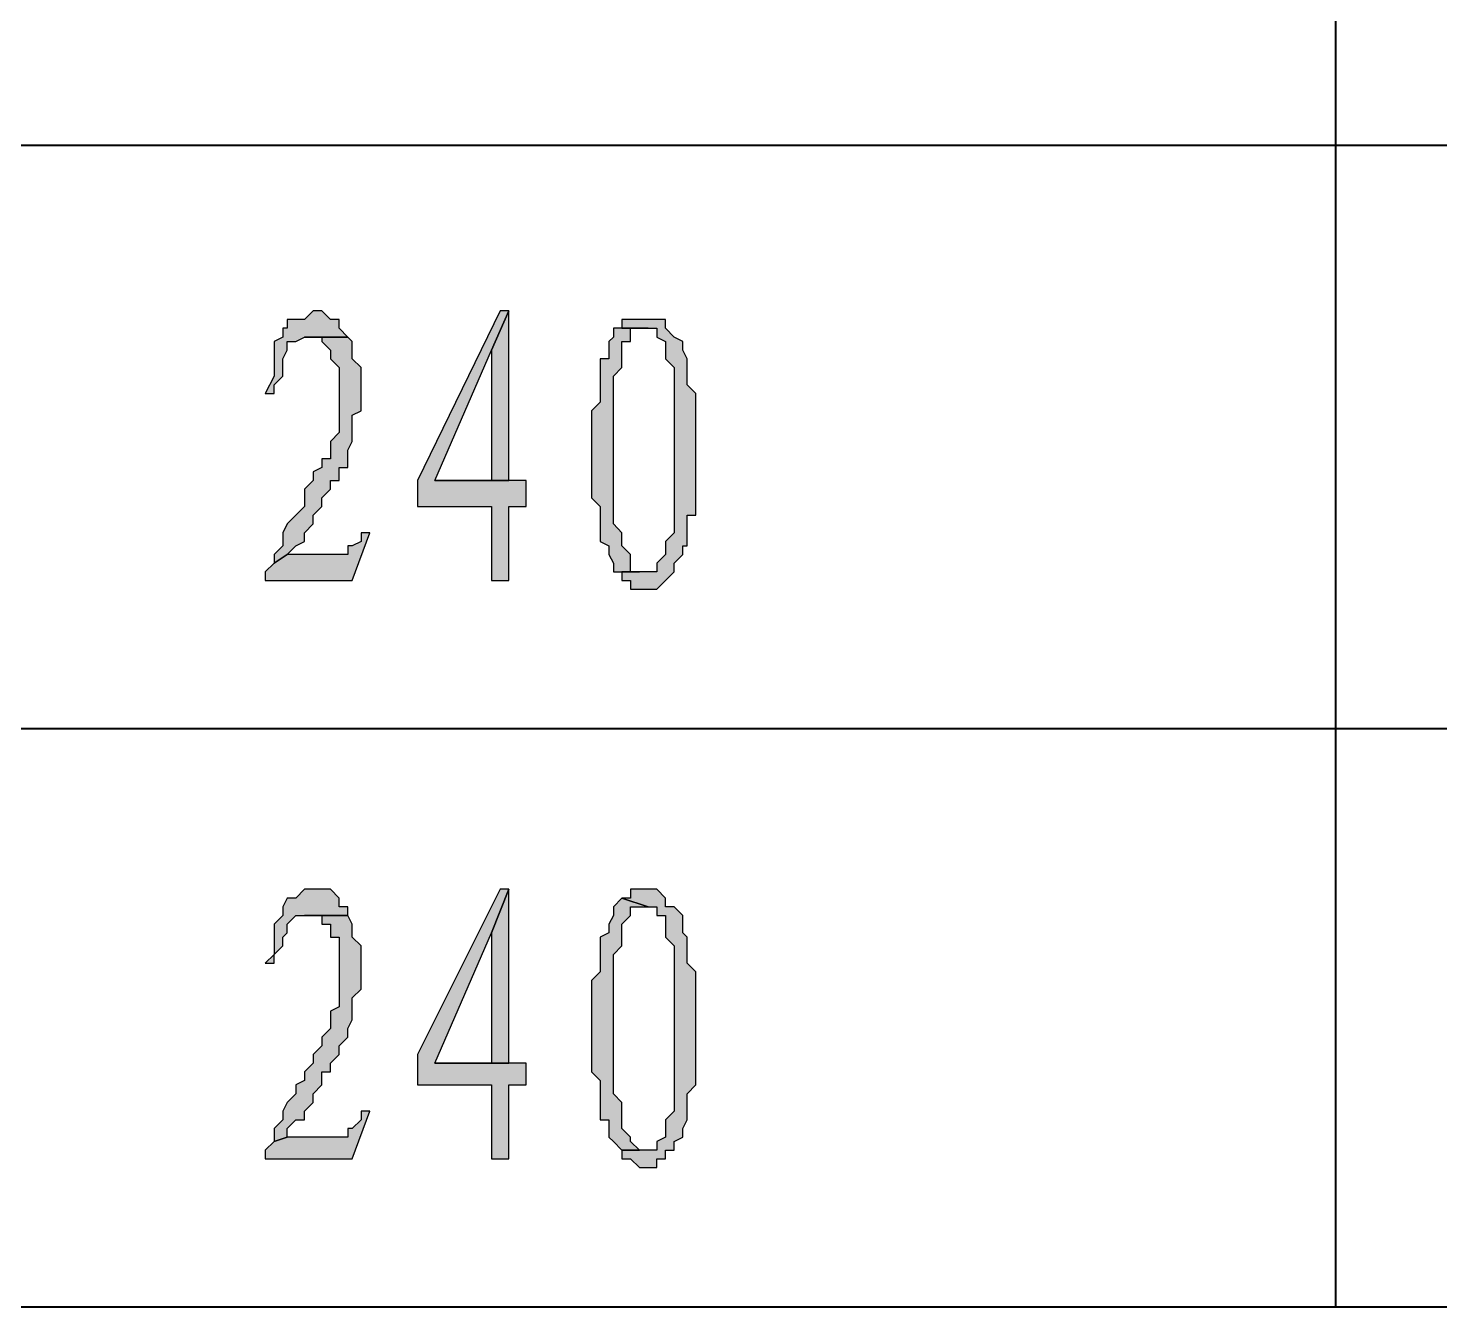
# Model space of a CAD drawing. Extents: x 457 to 4918, y -67 to 391.
# Drawn here: x 3603.93 to 3618.59, y 73.37 to 86.65 of the extents above; entities that cross this region are included whole.
import ezdxf

# ---------------------------------------------------------------- set-up
doc = ezdxf.new("R2010")
doc.units = 0
doc.header["$LTSCALE"] = 40
doc.header["$MEASUREMENT"] = 0
doc.layers.add('at_Entity', color=7, linetype='CONTINUOUS')
doc.layers.add('at_Solid', color=7, linetype='CONTINUOUS')

msp = doc.modelspace()

# ---------------------------------------------------------------- hatches: boundary and pattern name
at = {"layer": 'at_Solid'}
for points in [[(3606.888, 83.716), (3606.797, 83.626), (3606.616, 83.626), (3606.616, 83.536), (3606.571, 83.536), (3606.571, 83.445), (3606.481, 83.4), (3606.481, 83.038), (3606.39, 82.858), (3606.481, 82.858), (3606.481, 82.948), (3606.571, 83.038), (3606.571, 83.219), (3606.616, 83.31), (3606.616, 83.4), (3606.707, 83.4), (3606.797, 83.445), (3607.249, 83.445), (3607.159, 83.536), (3607.159, 83.626), (3607.068, 83.626), (3606.978, 83.716)], [(3608.922, 83.716), (3608.831, 83.716), (3607.972, 81.954), (3607.972, 81.682), (3608.741, 81.682), (3608.741, 80.914), (3608.922, 80.914), (3608.922, 81.682), (3609.102, 81.682), (3609.102, 81.954), (3608.922, 81.954), (3608.153, 81.954), (3608.741, 83.31)], [(3608.922, 83.716), (3608.741, 83.31), (3608.741, 81.954), (3608.153, 81.954), (3608.922, 81.954)], [(3610.368, 83.626), (3610.097, 83.626), (3610.097, 83.536), (3610.459, 83.536), (3610.459, 83.445), (3610.549, 83.4), (3610.549, 83.219), (3610.639, 83.129), (3610.639, 81.411), (3610.549, 81.321), (3610.549, 81.185), (3610.459, 81.095), (3610.459, 81.004), (3610.368, 81.004), (3610.097, 81.004), (3610.097, 80.914), (3610.187, 80.914), (3610.187, 80.824), (3610.459, 80.824), (3610.549, 80.914), (3610.639, 81.004), (3610.639, 81.095), (3610.73, 81.185), (3610.73, 81.276), (3610.775, 81.276), (3610.775, 81.592), (3610.865, 81.592), (3610.865, 82.858), (3610.775, 82.948), (3610.775, 83.219), (3610.73, 83.31), (3610.73, 83.4), (3610.639, 83.445), (3610.549, 83.536), (3610.549, 83.626), (3610.459, 83.626)], [(3610.097, 83.536), (3610.007, 83.536), (3610.007, 83.445), (3609.961, 83.4), (3609.961, 83.219), (3609.871, 83.219), (3609.871, 82.767), (3609.781, 82.677), (3609.781, 81.773), (3609.871, 81.682), (3609.871, 81.321), (3609.961, 81.276), (3609.961, 81.185), (3610.007, 81.095), (3610.007, 81.004), (3610.097, 81.004), (3610.278, 81.004), (3610.187, 81.004), (3610.187, 81.185), (3610.097, 81.276), (3610.097, 81.411), (3610.007, 81.502), (3610.007, 83.038), (3610.097, 83.129), (3610.097, 83.4), (3610.187, 83.4), (3610.187, 83.536), (3610.278, 83.536), (3610.368, 83.536)], [(3607.249, 83.445), (3606.797, 83.445), (3606.888, 83.445), (3606.978, 83.445), (3606.978, 83.4), (3607.068, 83.31), (3607.068, 83.219), (3607.159, 83.129), (3607.159, 82.451), (3607.068, 82.36), (3607.068, 82.18), (3606.978, 82.18), (3606.978, 82.089), (3606.888, 82.044), (3606.888, 81.954), (3606.797, 81.863), (3606.797, 81.682), (3606.707, 81.592), (3606.616, 81.502), (3606.571, 81.411), (3606.571, 81.276), (3606.481, 81.185), (3606.481, 81.095), (3606.616, 81.185), (3606.707, 81.276), (3606.797, 81.321), (3606.797, 81.411), (3606.888, 81.502), (3606.888, 81.592), (3606.978, 81.682), (3606.978, 81.773), (3607.068, 81.863), (3607.068, 81.954), (3607.159, 81.954), (3607.159, 82.089), (3607.249, 82.089), (3607.249, 82.27), (3607.294, 82.36), (3607.294, 82.632), (3607.385, 82.677), (3607.385, 83.129), (3607.294, 83.219), (3607.294, 83.4)], [(3607.475, 81.411), (3607.385, 81.411), (3607.385, 81.321), (3607.294, 81.276), (3607.249, 81.276), (3607.249, 81.185), (3606.616, 81.185), (3606.481, 81.095), (3606.39, 81.004), (3606.39, 80.914), (3607.294, 80.914)], [(3606.888, 77.705), (3606.797, 77.705), (3606.707, 77.614), (3606.616, 77.614), (3606.571, 77.524), (3606.571, 77.433), (3606.481, 77.343), (3606.481, 77.027), (3606.39, 76.936), (3606.481, 76.936), (3606.481, 77.027), (3606.571, 77.117), (3606.571, 77.207), (3606.616, 77.253), (3606.616, 77.343), (3606.707, 77.433), (3607.249, 77.433), (3607.249, 77.524), (3607.159, 77.524), (3607.159, 77.614), (3607.068, 77.705)], [(3608.922, 77.705), (3608.831, 77.705), (3607.972, 75.987), (3607.972, 75.671), (3608.741, 75.671), (3608.741, 74.902), (3608.922, 74.902), (3608.922, 75.671), (3609.102, 75.671), (3609.102, 75.897), (3608.922, 75.897), (3608.153, 75.897), (3608.741, 77.253)], [(3608.922, 77.705), (3608.741, 77.253), (3608.741, 75.897), (3608.153, 75.897), (3608.922, 75.897)], [(3610.097, 77.614), (3610.007, 77.524), (3610.007, 77.433), (3609.961, 77.343), (3609.961, 77.253), (3609.871, 77.207), (3609.871, 76.846), (3609.781, 76.755), (3609.781, 75.806), (3609.871, 75.716), (3609.871, 75.309), (3609.961, 75.309), (3609.961, 75.128), (3610.007, 75.083), (3610.097, 74.993), (3610.278, 74.993), (3610.187, 75.083), (3610.187, 75.128), (3610.097, 75.219), (3610.097, 75.49), (3610.007, 75.58), (3610.007, 77.027), (3610.097, 77.117), (3610.097, 77.343), (3610.187, 77.433), (3610.187, 77.524), (3610.278, 77.524), (3610.368, 77.524)], [(3610.368, 77.705), (3610.187, 77.705), (3610.187, 77.614), (3610.097, 77.614), (3610.368, 77.524), (3610.459, 77.524), (3610.459, 77.433), (3610.549, 77.433), (3610.549, 77.343), (3610.549, 77.207), (3610.639, 77.117), (3610.639, 75.399), (3610.549, 75.309), (3610.549, 75.128), (3610.459, 75.083), (3610.459, 74.993), (3610.368, 74.993), (3610.097, 74.993), (3610.097, 74.902), (3610.187, 74.902), (3610.278, 74.812), (3610.459, 74.812), (3610.459, 74.902), (3610.549, 74.902), (3610.549, 74.993), (3610.639, 74.993), (3610.639, 75.083), (3610.73, 75.128), (3610.73, 75.219), (3610.775, 75.309), (3610.775, 75.58), (3610.865, 75.671), (3610.865, 76.846), (3610.775, 76.936), (3610.775, 77.207), (3610.73, 77.253), (3610.73, 77.433), (3610.639, 77.524), (3610.549, 77.524), (3610.549, 77.614), (3610.459, 77.705)], [(3607.249, 77.433), (3606.797, 77.433), (3606.888, 77.433), (3606.978, 77.433), (3606.978, 77.343), (3607.068, 77.343), (3607.068, 77.253), (3607.068, 77.207), (3607.159, 77.207), (3607.159, 76.484), (3607.068, 76.439), (3607.068, 76.258), (3606.978, 76.168), (3606.978, 76.077), (3606.888, 75.987), (3606.888, 75.897), (3606.797, 75.806), (3606.797, 75.716), (3606.707, 75.671), (3606.707, 75.58), (3606.616, 75.49), (3606.571, 75.399), (3606.571, 75.309), (3606.481, 75.219), (3606.481, 75.083), (3606.616, 75.128), (3606.616, 75.219), (3606.707, 75.309), (3606.797, 75.309), (3606.797, 75.399), (3606.888, 75.49), (3606.888, 75.58), (3606.978, 75.671), (3606.978, 75.806), (3607.068, 75.806), (3607.068, 75.897), (3607.159, 75.987), (3607.159, 76.077), (3607.249, 76.168), (3607.249, 76.258), (3607.294, 76.349), (3607.294, 76.575), (3607.385, 76.665), (3607.385, 77.117), (3607.294, 77.207), (3607.294, 77.343)], [(3607.475, 75.399), (3607.385, 75.399), (3607.385, 75.309), (3607.294, 75.219), (3607.249, 75.219), (3607.249, 75.128), (3606.616, 75.128), (3606.481, 75.083), (3606.39, 74.993), (3606.39, 74.902), (3607.294, 74.902)]]:
    msp.add_hatch(color=0, dxfattribs=at).paths.add_polyline_path(points)

# ---------------------------------------------------------------- linework, layer by layer
at = {"layer": 'at_Entity', "color": 0, "lineweight": 40}
for p, q in [((3617.51, 92.712), (3617.51, 73.365)), ((3634.235, 85.434), (3487.194, 85.434)), ((3487.194, 79.377), (3634.235, 79.377)), ((3487.194, 73.365), (3634.235, 73.365))]:
    msp.add_line(p, q, dxfattribs=at)
at = {"layer": 'at_Entity', "color": 0, "lineweight": 20}
for p, q in [((3606.797, 83.626), (3606.616, 83.626)), ((3606.616, 83.626), (3606.616, 83.536)), ((3606.888, 83.716), (3606.797, 83.626)), ((3606.978, 83.716), (3606.888, 83.716)), ((3607.068, 83.626), (3606.978, 83.716)), ((3607.159, 83.626), (3607.068, 83.626)), ((3607.159, 83.536), (3607.159, 83.626)), ((3608.831, 83.716), (3607.972, 81.954)), ((3608.741, 83.31), (3608.922, 83.716)), ((3608.922, 83.716), (3608.741, 83.31)), ((3608.922, 83.716), (3608.831, 83.716)), ((3608.922, 81.954), (3608.922, 83.716)), ((3610.368, 83.626), (3610.097, 83.626)), ((3610.097, 83.626), (3610.097, 83.536)), ((3610.459, 83.626), (3610.368, 83.626)), ((3610.549, 83.626), (3610.459, 83.626)), ((3610.549, 83.536), (3610.549, 83.626)), ((3606.616, 83.536), (3606.571, 83.536)), ((3606.571, 83.536), (3606.571, 83.445)), ((3607.249, 83.445), (3607.159, 83.536)), ((3610.097, 83.536), (3610.007, 83.536)), ((3610.007, 83.536), (3610.007, 83.445)), ((3610.368, 83.536), (3610.097, 83.536)), ((3610.097, 83.536), (3610.459, 83.536)), ((3610.187, 83.4), (3610.187, 83.536)), ((3610.187, 83.536), (3610.278, 83.536)), ((3610.278, 83.536), (3610.368, 83.536)), ((3610.459, 83.536), (3610.459, 83.445)), ((3610.639, 83.445), (3610.549, 83.536)), ((3606.571, 83.445), (3606.481, 83.4)), ((3606.481, 83.4), (3606.481, 83.038)), ((3606.616, 83.31), (3606.616, 83.4)), ((3606.616, 83.4), (3606.707, 83.4)), ((3606.707, 83.4), (3606.797, 83.445)), ((3607.249, 83.445), (3606.797, 83.445)), ((3606.797, 83.445), (3606.888, 83.445)), ((3606.797, 83.445), (3607.249, 83.445)), ((3606.888, 83.445), (3606.978, 83.445)), ((3606.978, 83.445), (3606.978, 83.4)), ((3606.978, 83.4), (3607.068, 83.31)), ((3607.294, 83.4), (3607.249, 83.445)), ((3607.294, 83.219), (3607.294, 83.4)), ((3610.007, 83.445), (3609.961, 83.4)), ((3609.961, 83.4), (3609.961, 83.219)), ((3610.097, 83.129), (3610.097, 83.4)), ((3610.097, 83.4), (3610.187, 83.4)), ((3610.459, 83.445), (3610.549, 83.4)), ((3610.549, 83.4), (3610.549, 83.219)), ((3610.73, 83.4), (3610.639, 83.445)), ((3610.73, 83.31), (3610.73, 83.4)), ((3606.571, 83.219), (3606.616, 83.31)), ((3606.571, 83.038), (3606.571, 83.219)), ((3607.068, 83.31), (3607.068, 83.219)), ((3607.068, 83.219), (3607.159, 83.129)), ((3607.385, 83.129), (3607.294, 83.219)), ((3608.153, 81.954), (3608.741, 83.31)), ((3608.741, 83.31), (3608.741, 81.954)), ((3609.961, 83.219), (3609.871, 83.219)), ((3609.871, 83.219), (3609.871, 82.767)), ((3610.549, 83.219), (3610.639, 83.129)), ((3610.775, 83.219), (3610.73, 83.31)), ((3610.775, 82.948), (3610.775, 83.219)), ((3606.481, 83.038), (3606.39, 82.858)), ((3606.481, 82.948), (3606.571, 83.038)), ((3607.159, 83.129), (3607.159, 82.451)), ((3607.385, 82.677), (3607.385, 83.129)), ((3610.007, 83.038), (3610.097, 83.129)), ((3610.007, 81.502), (3610.007, 83.038)), ((3610.639, 83.129), (3610.639, 81.411)), ((3606.481, 82.858), (3606.481, 82.948)), ((3610.865, 82.858), (3610.775, 82.948)), ((3606.39, 82.858), (3606.481, 82.858)), ((3609.871, 82.767), (3609.781, 82.677)), ((3610.865, 81.592), (3610.865, 82.858)), ((3607.294, 82.632), (3607.385, 82.677)), ((3607.294, 82.36), (3607.294, 82.632)), ((3609.781, 82.677), (3609.781, 81.773)), ((3607.159, 82.451), (3607.068, 82.36)), ((3607.068, 82.36), (3607.068, 82.18)), ((3607.249, 82.27), (3607.294, 82.36)), ((3607.068, 82.18), (3606.978, 82.18)), ((3606.978, 82.18), (3606.978, 82.089)), ((3607.249, 82.089), (3607.249, 82.27)), ((3606.978, 82.089), (3606.888, 82.044)), ((3606.888, 82.044), (3606.888, 81.954)), ((3607.159, 81.954), (3607.159, 82.089)), ((3607.159, 82.089), (3607.249, 82.089)), ((3606.888, 81.954), (3606.797, 81.863)), ((3606.797, 81.863), (3606.797, 81.682)), ((3606.978, 81.773), (3607.068, 81.863)), ((3607.068, 81.863), (3607.068, 81.954)), ((3607.068, 81.954), (3607.159, 81.954)), ((3607.972, 81.954), (3607.972, 81.682)), ((3608.922, 81.954), (3608.153, 81.954)), ((3608.741, 81.954), (3608.153, 81.954)), ((3608.153, 81.954), (3608.922, 81.954)), ((3609.102, 81.954), (3608.922, 81.954)), ((3609.102, 81.682), (3609.102, 81.954)), ((3606.978, 81.682), (3606.978, 81.773)), ((3609.781, 81.773), (3609.871, 81.682)), ((3606.707, 81.592), (3606.616, 81.502)), ((3606.797, 81.682), (3606.707, 81.592)), ((3606.888, 81.592), (3606.978, 81.682)), ((3606.888, 81.502), (3606.888, 81.592)), ((3607.972, 81.682), (3608.741, 81.682)), ((3608.741, 81.682), (3608.741, 80.914)), ((3608.922, 80.914), (3608.922, 81.682)), ((3608.922, 81.682), (3609.102, 81.682)), ((3609.871, 81.682), (3609.871, 81.321)), ((3610.775, 81.276), (3610.775, 81.592)), ((3610.775, 81.592), (3610.865, 81.592)), ((3606.616, 81.502), (3606.571, 81.411)), ((3606.571, 81.411), (3606.571, 81.276)), ((3606.797, 81.411), (3606.888, 81.502)), ((3606.797, 81.321), (3606.797, 81.411)), ((3607.294, 80.914), (3607.475, 81.411)), ((3607.475, 81.411), (3607.385, 81.411)), ((3607.385, 81.411), (3607.385, 81.321)), ((3610.097, 81.411), (3610.007, 81.502)), ((3610.097, 81.276), (3610.097, 81.411)), ((3610.639, 81.411), (3610.549, 81.321)), ((3606.571, 81.276), (3606.481, 81.185)), ((3606.616, 81.185), (3606.707, 81.276)), ((3606.707, 81.276), (3606.797, 81.321)), ((3607.294, 81.276), (3607.249, 81.276)), ((3607.249, 81.276), (3607.249, 81.185)), ((3607.385, 81.321), (3607.294, 81.276)), ((3609.871, 81.321), (3609.961, 81.276)), ((3609.961, 81.276), (3609.961, 81.185)), ((3610.187, 81.185), (3610.097, 81.276)), ((3610.549, 81.321), (3610.549, 81.185)), ((3610.73, 81.185), (3610.73, 81.276)), ((3610.73, 81.276), (3610.775, 81.276)), ((3606.616, 81.185), (3606.481, 81.095)), ((3606.481, 81.185), (3606.481, 81.095)), ((3606.481, 81.095), (3606.616, 81.185)), ((3607.249, 81.185), (3606.616, 81.185)), ((3609.961, 81.185), (3610.007, 81.095)), ((3610.187, 81.004), (3610.187, 81.185)), ((3610.549, 81.185), (3610.459, 81.095)), ((3610.639, 81.095), (3610.73, 81.185)), ((3606.481, 81.095), (3606.39, 81.004)), ((3606.39, 81.004), (3606.39, 80.914)), ((3610.007, 81.095), (3610.007, 81.004)), ((3610.007, 81.004), (3610.097, 81.004)), ((3610.097, 81.004), (3610.278, 81.004)), ((3610.368, 81.004), (3610.097, 81.004)), ((3610.097, 81.004), (3610.097, 80.914)), ((3610.278, 81.004), (3610.187, 81.004)), ((3610.459, 81.004), (3610.368, 81.004)), ((3610.459, 81.095), (3610.459, 81.004)), ((3610.549, 80.914), (3610.639, 81.004)), ((3610.639, 81.004), (3610.639, 81.095)), ((3606.39, 80.914), (3607.294, 80.914)), ((3608.741, 80.914), (3608.922, 80.914)), ((3610.097, 80.914), (3610.187, 80.914)), ((3610.187, 80.914), (3610.187, 80.824)), ((3610.187, 80.824), (3610.459, 80.824)), ((3610.459, 80.824), (3610.549, 80.914)), ((3606.616, 77.614), (3606.571, 77.524)), ((3606.707, 77.614), (3606.616, 77.614)), ((3606.797, 77.705), (3606.707, 77.614)), ((3606.888, 77.705), (3606.797, 77.705)), ((3607.068, 77.705), (3606.888, 77.705)), ((3607.159, 77.614), (3607.068, 77.705)), ((3607.159, 77.524), (3607.159, 77.614)), ((3608.831, 77.705), (3607.972, 75.987)), ((3608.741, 77.253), (3608.922, 77.705)), ((3608.922, 77.705), (3608.741, 77.253)), ((3608.922, 77.705), (3608.831, 77.705)), ((3608.922, 75.897), (3608.922, 77.705)), ((3610.097, 77.614), (3610.007, 77.524)), ((3610.368, 77.524), (3610.097, 77.614)), ((3610.187, 77.614), (3610.097, 77.614)), ((3610.097, 77.614), (3610.368, 77.524)), ((3610.368, 77.705), (3610.187, 77.705)), ((3610.187, 77.705), (3610.187, 77.614)), ((3610.459, 77.705), (3610.368, 77.705)), ((3610.549, 77.614), (3610.459, 77.705)), ((3610.549, 77.524), (3610.549, 77.614)), ((3606.571, 77.524), (3606.571, 77.433)), ((3607.249, 77.524), (3607.159, 77.524)), ((3607.249, 77.433), (3607.249, 77.524)), ((3610.007, 77.524), (3610.007, 77.433)), ((3610.187, 77.433), (3610.187, 77.524)), ((3610.187, 77.524), (3610.278, 77.524)), ((3610.278, 77.524), (3610.368, 77.524)), ((3610.368, 77.524), (3610.459, 77.524)), ((3610.459, 77.524), (3610.459, 77.433)), ((3610.639, 77.524), (3610.549, 77.524)), ((3610.73, 77.433), (3610.639, 77.524)), ((3606.571, 77.433), (3606.481, 77.343)), ((3606.481, 77.343), (3606.481, 77.027)), ((3606.616, 77.343), (3606.707, 77.433)), ((3606.616, 77.253), (3606.616, 77.343)), ((3606.707, 77.433), (3607.249, 77.433)), ((3607.249, 77.433), (3606.797, 77.433)), ((3606.797, 77.433), (3606.888, 77.433)), ((3606.888, 77.433), (3606.978, 77.433)), ((3606.978, 77.433), (3606.978, 77.343)), ((3606.978, 77.343), (3607.068, 77.343)), ((3607.068, 77.343), (3607.068, 77.253)), ((3607.294, 77.343), (3607.249, 77.433)), ((3607.294, 77.207), (3607.294, 77.343)), ((3610.007, 77.433), (3609.961, 77.343)), ((3609.961, 77.343), (3609.961, 77.253)), ((3610.097, 77.343), (3610.187, 77.433)), ((3610.097, 77.117), (3610.097, 77.343)), ((3610.459, 77.433), (3610.549, 77.433)), ((3610.549, 77.433), (3610.549, 77.343)), ((3610.549, 77.343), (3610.549, 77.207)), ((3610.73, 77.253), (3610.73, 77.433)), ((3606.571, 77.207), (3606.616, 77.253)), ((3606.571, 77.117), (3606.571, 77.207)), ((3607.068, 77.253), (3607.068, 77.207)), ((3607.068, 77.207), (3607.159, 77.207)), ((3607.159, 77.207), (3607.159, 76.484)), ((3607.385, 77.117), (3607.294, 77.207)), ((3608.153, 75.897), (3608.741, 77.253)), ((3608.741, 77.253), (3608.741, 75.897)), ((3609.961, 77.253), (3609.871, 77.207)), ((3609.871, 77.207), (3609.871, 76.846)), ((3610.549, 77.207), (3610.639, 77.117)), ((3610.775, 77.207), (3610.73, 77.253)), ((3610.775, 76.936), (3610.775, 77.207)), ((3606.481, 77.027), (3606.39, 76.936)), ((3606.481, 77.027), (3606.571, 77.117)), ((3606.481, 76.936), (3606.481, 77.027)), ((3607.385, 76.665), (3607.385, 77.117)), ((3610.007, 77.027), (3610.097, 77.117)), ((3610.007, 75.58), (3610.007, 77.027)), ((3610.639, 77.117), (3610.639, 75.399)), ((3606.39, 76.936), (3606.481, 76.936)), ((3610.865, 76.846), (3610.775, 76.936)), ((3609.871, 76.846), (3609.781, 76.755)), ((3609.781, 76.755), (3609.781, 75.806)), ((3610.865, 75.671), (3610.865, 76.846)), ((3607.294, 76.575), (3607.385, 76.665)), ((3607.294, 76.349), (3607.294, 76.575)), ((3607.159, 76.484), (3607.068, 76.439)), ((3607.068, 76.439), (3607.068, 76.258)), ((3607.249, 76.258), (3607.294, 76.349)), ((3607.068, 76.258), (3606.978, 76.168)), ((3606.978, 76.168), (3606.978, 76.077)), ((3607.159, 76.077), (3607.249, 76.168)), ((3607.249, 76.168), (3607.249, 76.258)), ((3606.978, 76.077), (3606.888, 75.987)), ((3606.888, 75.987), (3606.888, 75.897)), ((3607.068, 75.897), (3607.159, 75.987)), ((3607.159, 75.987), (3607.159, 76.077)), ((3607.972, 75.987), (3607.972, 75.671)), ((3606.888, 75.897), (3606.797, 75.806)), ((3607.068, 75.806), (3607.068, 75.897)), ((3608.922, 75.897), (3608.153, 75.897)), ((3608.741, 75.897), (3608.153, 75.897)), ((3608.153, 75.897), (3608.922, 75.897)), ((3609.102, 75.897), (3608.922, 75.897)), ((3609.102, 75.671), (3609.102, 75.897)), ((3606.797, 75.716), (3606.707, 75.671)), ((3606.797, 75.806), (3606.797, 75.716)), ((3606.978, 75.671), (3606.978, 75.806)), ((3606.978, 75.806), (3607.068, 75.806)), ((3609.781, 75.806), (3609.871, 75.716)), ((3609.871, 75.716), (3609.871, 75.309)), ((3606.707, 75.58), (3606.616, 75.49)), ((3606.707, 75.671), (3606.707, 75.58)), ((3606.888, 75.58), (3606.978, 75.671)), ((3606.888, 75.49), (3606.888, 75.58)), ((3607.972, 75.671), (3608.741, 75.671)), ((3608.741, 75.671), (3608.741, 74.902)), ((3608.922, 74.902), (3608.922, 75.671)), ((3608.922, 75.671), (3609.102, 75.671)), ((3610.097, 75.49), (3610.007, 75.58)), ((3610.775, 75.58), (3610.865, 75.671)), ((3610.775, 75.309), (3610.775, 75.58)), ((3606.616, 75.49), (3606.571, 75.399)), ((3606.571, 75.399), (3606.571, 75.309)), ((3606.797, 75.399), (3606.888, 75.49)), ((3606.797, 75.309), (3606.797, 75.399)), ((3607.294, 74.902), (3607.475, 75.399)), ((3607.475, 75.399), (3607.385, 75.399)), ((3607.385, 75.399), (3607.385, 75.309)), ((3610.097, 75.219), (3610.097, 75.49)), ((3610.639, 75.399), (3610.549, 75.309)), ((3606.571, 75.309), (3606.481, 75.219)), ((3606.616, 75.219), (3606.707, 75.309)), ((3606.707, 75.309), (3606.797, 75.309)), ((3607.385, 75.309), (3607.294, 75.219)), ((3609.871, 75.309), (3609.961, 75.309)), ((3609.961, 75.309), (3609.961, 75.128)), ((3610.549, 75.309), (3610.549, 75.128)), ((3610.73, 75.219), (3610.775, 75.309)), ((3606.481, 75.219), (3606.481, 75.083)), ((3606.616, 75.128), (3606.481, 75.083)), ((3606.481, 75.083), (3606.616, 75.128)), ((3606.616, 75.128), (3606.616, 75.219)), ((3607.249, 75.128), (3606.616, 75.128)), ((3607.294, 75.219), (3607.249, 75.219)), ((3607.249, 75.219), (3607.249, 75.128)), ((3609.961, 75.128), (3610.007, 75.083)), ((3610.187, 75.128), (3610.097, 75.219)), ((3610.187, 75.083), (3610.187, 75.128)), ((3610.549, 75.128), (3610.459, 75.083)), ((3610.639, 75.083), (3610.73, 75.128)), ((3610.73, 75.128), (3610.73, 75.219)), ((3606.481, 75.083), (3606.39, 74.993)), ((3606.39, 74.993), (3606.39, 74.902)), ((3610.007, 75.083), (3610.097, 74.993)), ((3610.097, 74.993), (3610.278, 74.993)), ((3610.368, 74.993), (3610.097, 74.993)), ((3610.097, 74.993), (3610.097, 74.902)), ((3610.278, 74.993), (3610.187, 75.083)), ((3610.459, 74.993), (3610.368, 74.993)), ((3610.459, 75.083), (3610.459, 74.993)), ((3610.549, 74.902), (3610.549, 74.993)), ((3610.549, 74.993), (3610.639, 74.993)), ((3610.639, 74.993), (3610.639, 75.083)), ((3606.39, 74.902), (3607.294, 74.902)), ((3608.741, 74.902), (3608.922, 74.902)), ((3610.097, 74.902), (3610.187, 74.902)), ((3610.187, 74.902), (3610.278, 74.812)), ((3610.278, 74.812), (3610.459, 74.812)), ((3610.459, 74.812), (3610.459, 74.902)), ((3610.459, 74.902), (3610.549, 74.902))]:
    msp.add_line(p, q, dxfattribs=at)
at = {"layer": 'at_Entity', "color": 0}
for points in [[(3606.888, 83.716), (3606.797, 83.626), (3606.616, 83.626), (3606.616, 83.536), (3606.571, 83.536), (3606.571, 83.445), (3606.481, 83.4), (3606.481, 83.038), (3606.39, 82.858), (3606.481, 82.858), (3606.481, 82.948), (3606.571, 83.038), (3606.571, 83.219), (3606.616, 83.31), (3606.616, 83.4), (3606.707, 83.4), (3606.797, 83.445), (3607.249, 83.445), (3607.159, 83.536), (3607.159, 83.626), (3607.068, 83.626), (3606.978, 83.716), (3606.888, 83.716), (3606.888, 83.716)], [(3608.922, 83.716), (3608.831, 83.716), (3607.972, 81.954), (3607.972, 81.682), (3608.741, 81.682), (3608.741, 80.914), (3608.922, 80.914), (3608.922, 81.682), (3609.102, 81.682), (3609.102, 81.954), (3608.922, 81.954), (3608.153, 81.954), (3608.741, 83.31), (3608.922, 83.716), (3608.922, 83.716), (3608.922, 83.716)], [(3608.922, 83.716), (3608.741, 83.31), (3608.741, 81.954), (3608.153, 81.954), (3608.922, 81.954), (3608.922, 83.716), (3608.922, 83.716), (3608.922, 83.716)], [(3610.368, 83.626), (3610.097, 83.626), (3610.097, 83.536), (3610.459, 83.536), (3610.459, 83.445), (3610.549, 83.4), (3610.549, 83.219), (3610.639, 83.129), (3610.639, 81.411), (3610.549, 81.321), (3610.549, 81.185), (3610.459, 81.095), (3610.459, 81.004), (3610.368, 81.004), (3610.097, 81.004), (3610.097, 80.914), (3610.187, 80.914), (3610.187, 80.824), (3610.459, 80.824), (3610.549, 80.914), (3610.639, 81.004), (3610.639, 81.095), (3610.73, 81.185), (3610.73, 81.276), (3610.775, 81.276), (3610.775, 81.592), (3610.865, 81.592), (3610.865, 82.858), (3610.775, 82.948), (3610.775, 83.219), (3610.73, 83.31), (3610.73, 83.4), (3610.639, 83.445), (3610.549, 83.536), (3610.549, 83.626), (3610.459, 83.626), (3610.368, 83.626), (3610.368, 83.626)], [(3610.097, 83.536), (3610.007, 83.536), (3610.007, 83.445), (3609.961, 83.4), (3609.961, 83.219), (3609.871, 83.219), (3609.871, 82.767), (3609.781, 82.677), (3609.781, 81.773), (3609.871, 81.682), (3609.871, 81.321), (3609.961, 81.276), (3609.961, 81.185), (3610.007, 81.095), (3610.007, 81.004), (3610.097, 81.004), (3610.278, 81.004), (3610.187, 81.004), (3610.187, 81.185), (3610.097, 81.276), (3610.097, 81.411), (3610.007, 81.502), (3610.007, 83.038), (3610.097, 83.129), (3610.097, 83.4), (3610.187, 83.4), (3610.187, 83.536), (3610.278, 83.536), (3610.368, 83.536), (3610.097, 83.536), (3610.097, 83.536), (3610.097, 83.536)], [(3607.249, 83.445), (3606.797, 83.445), (3606.888, 83.445), (3606.978, 83.445), (3606.978, 83.4), (3607.068, 83.31), (3607.068, 83.219), (3607.159, 83.129), (3607.159, 82.451), (3607.068, 82.36), (3607.068, 82.18), (3606.978, 82.18), (3606.978, 82.089), (3606.888, 82.044), (3606.888, 81.954), (3606.797, 81.863), (3606.797, 81.682), (3606.707, 81.592), (3606.616, 81.502), (3606.571, 81.411), (3606.571, 81.276), (3606.481, 81.185), (3606.481, 81.095), (3606.616, 81.185), (3606.707, 81.276), (3606.797, 81.321), (3606.797, 81.411), (3606.888, 81.502), (3606.888, 81.592), (3606.978, 81.682), (3606.978, 81.773), (3607.068, 81.863), (3607.068, 81.954), (3607.159, 81.954), (3607.159, 82.089), (3607.249, 82.089), (3607.249, 82.27), (3607.294, 82.36), (3607.294, 82.632), (3607.385, 82.677), (3607.385, 83.129), (3607.294, 83.219), (3607.294, 83.4), (3607.249, 83.445), (3607.249, 83.445), (3607.249, 83.445)], [(3607.475, 81.411), (3607.385, 81.411), (3607.385, 81.321), (3607.294, 81.276), (3607.249, 81.276), (3607.249, 81.185), (3606.616, 81.185), (3606.481, 81.095), (3606.39, 81.004), (3606.39, 80.914), (3607.294, 80.914), (3607.475, 81.411), (3607.475, 81.411), (3607.475, 81.411)], [(3606.888, 77.705), (3606.797, 77.705), (3606.707, 77.614), (3606.616, 77.614), (3606.571, 77.524), (3606.571, 77.433), (3606.481, 77.343), (3606.481, 77.027), (3606.39, 76.936), (3606.481, 76.936), (3606.481, 77.027), (3606.571, 77.117), (3606.571, 77.207), (3606.616, 77.253), (3606.616, 77.343), (3606.707, 77.433), (3607.249, 77.433), (3607.249, 77.524), (3607.159, 77.524), (3607.159, 77.614), (3607.068, 77.705), (3606.888, 77.705), (3606.888, 77.705)], [(3608.922, 77.705), (3608.831, 77.705), (3607.972, 75.987), (3607.972, 75.671), (3608.741, 75.671), (3608.741, 74.902), (3608.922, 74.902), (3608.922, 75.671), (3609.102, 75.671), (3609.102, 75.897), (3608.922, 75.897), (3608.153, 75.897), (3608.741, 77.253), (3608.922, 77.705), (3608.922, 77.705), (3608.922, 77.705)], [(3608.922, 77.705), (3608.741, 77.253), (3608.741, 75.897), (3608.153, 75.897), (3608.922, 75.897), (3608.922, 77.705), (3608.922, 77.705), (3608.922, 77.705)], [(3610.097, 77.614), (3610.007, 77.524), (3610.007, 77.433), (3609.961, 77.343), (3609.961, 77.253), (3609.871, 77.207), (3609.871, 76.846), (3609.781, 76.755), (3609.781, 75.806), (3609.871, 75.716), (3609.871, 75.309), (3609.961, 75.309), (3609.961, 75.128), (3610.007, 75.083), (3610.097, 74.993), (3610.278, 74.993), (3610.187, 75.083), (3610.187, 75.128), (3610.097, 75.219), (3610.097, 75.49), (3610.007, 75.58), (3610.007, 77.027), (3610.097, 77.117), (3610.097, 77.343), (3610.187, 77.433), (3610.187, 77.524), (3610.278, 77.524), (3610.368, 77.524), (3610.097, 77.614), (3610.097, 77.614), (3610.097, 77.614)], [(3610.368, 77.705), (3610.187, 77.705), (3610.187, 77.614), (3610.097, 77.614), (3610.368, 77.524), (3610.459, 77.524), (3610.459, 77.433), (3610.549, 77.433), (3610.549, 77.343), (3610.549, 77.207), (3610.639, 77.117), (3610.639, 75.399), (3610.549, 75.309), (3610.549, 75.128), (3610.459, 75.083), (3610.459, 74.993), (3610.368, 74.993), (3610.097, 74.993), (3610.097, 74.902), (3610.187, 74.902), (3610.278, 74.812), (3610.459, 74.812), (3610.459, 74.902), (3610.549, 74.902), (3610.549, 74.993), (3610.639, 74.993), (3610.639, 75.083), (3610.73, 75.128), (3610.73, 75.219), (3610.775, 75.309), (3610.775, 75.58), (3610.865, 75.671), (3610.865, 76.846), (3610.775, 76.936), (3610.775, 77.207), (3610.73, 77.253), (3610.73, 77.433), (3610.639, 77.524), (3610.549, 77.524), (3610.549, 77.614), (3610.459, 77.705), (3610.368, 77.705), (3610.368, 77.705)], [(3607.249, 77.433), (3606.797, 77.433), (3606.888, 77.433), (3606.978, 77.433), (3606.978, 77.343), (3607.068, 77.343), (3607.068, 77.253), (3607.068, 77.207), (3607.159, 77.207), (3607.159, 76.484), (3607.068, 76.439), (3607.068, 76.258), (3606.978, 76.168), (3606.978, 76.077), (3606.888, 75.987), (3606.888, 75.897), (3606.797, 75.806), (3606.797, 75.716), (3606.707, 75.671), (3606.707, 75.58), (3606.616, 75.49), (3606.571, 75.399), (3606.571, 75.309), (3606.481, 75.219), (3606.481, 75.083), (3606.616, 75.128), (3606.616, 75.219), (3606.707, 75.309), (3606.797, 75.309), (3606.797, 75.399), (3606.888, 75.49), (3606.888, 75.58), (3606.978, 75.671), (3606.978, 75.806), (3607.068, 75.806), (3607.068, 75.897), (3607.159, 75.987), (3607.159, 76.077), (3607.249, 76.168), (3607.249, 76.258), (3607.294, 76.349), (3607.294, 76.575), (3607.385, 76.665), (3607.385, 77.117), (3607.294, 77.207), (3607.294, 77.343), (3607.249, 77.433), (3607.249, 77.433), (3607.249, 77.433)], [(3607.475, 75.399), (3607.385, 75.399), (3607.385, 75.309), (3607.294, 75.219), (3607.249, 75.219), (3607.249, 75.128), (3606.616, 75.128), (3606.481, 75.083), (3606.39, 74.993), (3606.39, 74.902), (3607.294, 74.902), (3607.475, 75.399), (3607.475, 75.399), (3607.475, 75.399)]]:
    msp.add_lwpolyline(points, dxfattribs=at)

doc.saveas('drawing.dxf')
